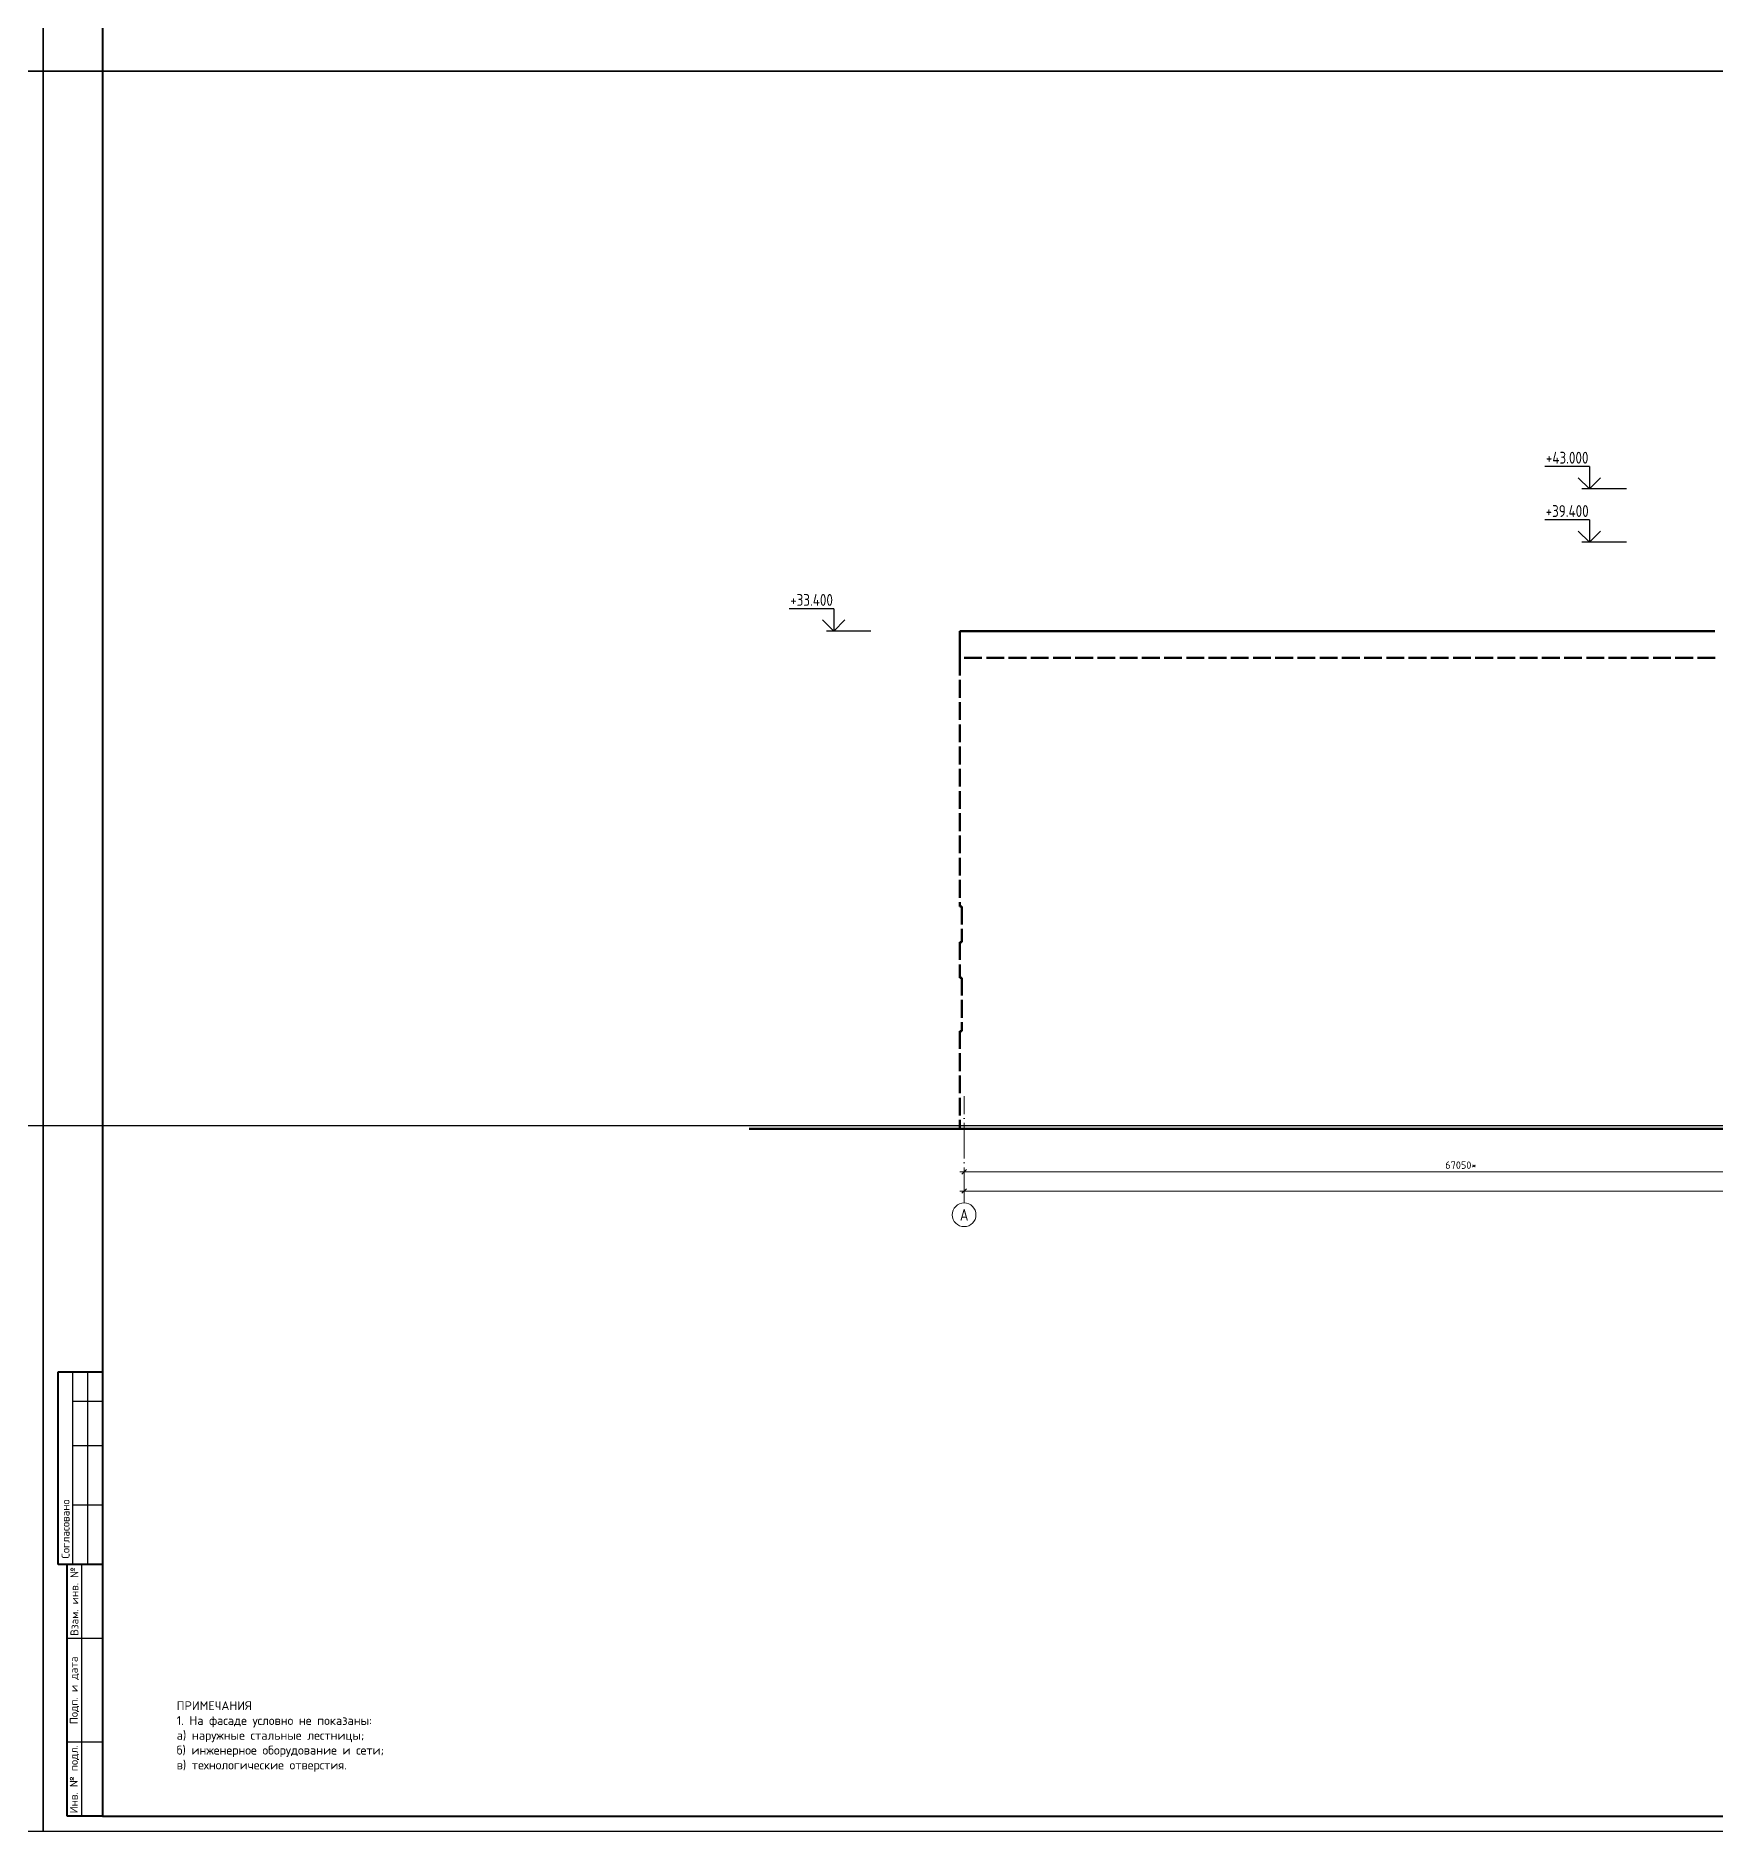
# Model space of a CAD drawing. Extents: x -50000 to 1632000, y -47600 to 308800.
# Drawn here: x 454100 to 567434, y -47600 to 73571 of the extents above; entities that cross this region are included whole.
import ezdxf
from ezdxf.enums import TextEntityAlignment as Align

# ---------------------------------------------------------------- set-up
doc = ezdxf.new("R2010")
doc.units = 0
doc.header["$MEASUREMENT"] = 0
doc.linetypes.add('ACAD_ISO02W100', pattern=[15, 12, -3])
doc.linetypes.add('ACAD_ISO04W100', pattern=[30, 24, -3, 0, -3])
doc.layers.get('Defpoints').update_dxf_attribs({"color": 6})
doc.layers.add('2', color=7, linetype='Continuous')
doc.styles.get("Standard").update_dxf_attribs({"font": 'isocpeur.ttf'})
doc.dimstyles.get("Standard").update_dxf_attribs({"dimscale": 200, "dimtxt": 2.5, "dimasz": 1.5, "dimexe": 1.5, "dimexo": 5, "dimgap": 1, "dimtad": 1, "dimtoh": 1, "dimdec": 0, "dimrnd": 10, "dimzin": 0, "dimtxsty": 'Standard', "dimblk": 'OBLIQUE', "dimcen": 1, "dimdle": 1.5, "dimclrd": 256, "dimclre": 256, "dimclrt": 256, "dimadec": 0, "dimazin": 0, "dimtfac": 1, "dimtdec": 0, "dimtix": 1, "dimtmove": 0, "dimatfit": 3, "dimldrblk": 'NONE', "dimfxl": 1, "dimtolj": 1, "dimtzin": 0, "dimlwd": 18, "dimlwe": 18, "dimarcsym": 1})

# ---------------------------------------------------------------- blocks, each defined once
blk = doc.blocks.new('Штамп_Согл')
at = {"linetype": 'Continuous', "lineweight": -2}
for p, q in [((-15, 85), (-15, 150)), ((-15, 150), (0, 150)), ((0, 85), (-15, 85)), ((-12, 0), (-12, 85)), ((0, 0), (-12, 0))]:
    blk.add_line(p, q, dxfattribs=at)
at = {"linetype": 'Continuous', "lineweight": 25}
for p, q in [((-10, 85), (-10, 150)), ((-5, 85), (-5, 150)), ((0, 140), (-10, 140)), ((0, 125), (-10, 125)), ((0, 105), (-10, 105)), ((-7, 0), (-7, 85)), ((0, 60), (-12, 60)), ((0, 25), (-12, 25))]:
    blk.add_line(p, q, dxfattribs=at)
at = {"linetype": 'Continuous', "char_height": 2.7, "rotation": 90, "line_spacing_factor": 0.8}
for s, insert, attachment_point in [('Согласовано', (-12.5, 87), 4), ('Взам. инв. №', (-9.5, 72.5), 5), ('Подп. и дата', (-9.5, 42.5), 5), ('Инв. № подл.', (-9.5, 12.5), 5)]:
    blk.add_mtext(s, dxfattribs=dict(at, insert=insert, attachment_point=attachment_point))
blk = doc.blocks.new('_Oblique')
at = {"color": 0, "linetype": 'ByBlock', "lineweight": -2}
blk.add_line((-0.5, -0.5), (0.5, 0.5), dxfattribs=at)
blk = doc.blocks.new('*D42')
at = {"layer": '2', "linetype": 'Continuous', "lineweight": 18, "transparency": 16777216}
blk.add_line((516450, -3100), (584100, -3100), dxfattribs=at)
at = {"layer": 'Defpoints', "color": 0, "linetype": 'Continuous', "transparency": 16777216}
for p in [(516750, 0), (583800, 0), (583800, -3100)]:
    blk.add_point(p, dxfattribs=at)
at = {"layer": '2', "linetype": 'Continuous', "lineweight": 18, "transparency": 16777216, "xscale": 300, "yscale": 300, "zscale": 300, "rotation": 180}
blk.add_blockref('_Oblique', (516750, -3100), dxfattribs=at)
at = {"layer": '2', "linetype": 'Continuous', "lineweight": 18, "transparency": 16777216, "xscale": 300, "yscale": 300, "zscale": 300}
blk.add_blockref('_Oblique', (583800, -3100), dxfattribs=at)
at = {"layer": '2', "linetype": 'Continuous', "lineweight": 18, "transparency": 16777216, "insert": (550275, -2650), "char_height": 500, "attachment_point": 5}
blk.add_mtext('\\A1;67050*', dxfattribs=at)
blk = doc.blocks.new('_None')
blk = doc.blocks.new('*D43')
at = {"layer": '2', "linetype": 'Continuous', "lineweight": 18, "transparency": 16777216}
blk.add_line((516450, -4400), (707350, -4400), dxfattribs=at)
at = {"layer": 'Defpoints', "color": 0, "linetype": 'Continuous', "transparency": 16777216}
for p in [(516750, 0), (707050, 0), (707050, -4400)]:
    blk.add_point(p, dxfattribs=at)
at = {"layer": '2', "linetype": 'Continuous', "lineweight": 18, "transparency": 16777216, "xscale": 300, "yscale": 300, "zscale": 300, "rotation": 180}
blk.add_blockref('_Oblique', (516750, -4400), dxfattribs=at)
at = {"layer": '2', "linetype": 'Continuous', "lineweight": 18, "transparency": 16777216, "xscale": 300, "yscale": 300, "zscale": 300}
blk.add_blockref('_Oblique', (707050, -4400), dxfattribs=at)
at = {"layer": '2', "linetype": 'Continuous', "lineweight": 18, "transparency": 16777216, "insert": (611900, -3950), "char_height": 500, "attachment_point": 5}
blk.add_mtext('\\A1;190300*', dxfattribs=at)

msp = doc.modelspace()

# ---------------------------------------------------------------- linework, layer by layer
at = {"layer": '2', "linetype": 'Continuous'}
for p, q in [((558950, 44500), (555950, 44500)), ((558950, 43000), (558200, 43750)), ((558950, 44500), (558950, 43000)), ((559700, 43750), (558950, 43000)), ((561450, 43000), (558450, 43000)), ((558950, 40900), (555950, 40900)), ((558950, 39400), (558200, 40150)), ((558950, 40900), (558950, 39400)), ((559700, 40150), (558950, 39400)), ((561450, 39400), (558450, 39400)), ((507950, 34900), (504950, 34900)), ((507950, 33400), (507200, 34150)), ((507950, 34900), (507950, 33400)), ((508700, 34150), (507950, 33400)), ((510450, 33400), (507450, 33400))]:
    msp.add_line(p, q, dxfattribs=at)
at = {"layer": '2', "linetype": 'Continuous', "lineweight": 70}
for p, q in [((567418.5, 33400), (516450, 33400)), ((516450, 33400), (516450, 31600))]:
    msp.add_line(p, q, dxfattribs=at)
at = {"layer": '2', "color": 78, "linetype": 'ACAD_ISO04W100', "lineweight": 18, "ltscale": 100}
msp.add_line((516750, -5200), (516750, 2000), dxfattribs=at)
at = {"layer": '2', "linetype": 'Continuous', "lineweight": 100}
msp.add_line((502250, -200), (584100, -200), dxfattribs=at)
at = {"layer": '2', "linetype": 'Continuous', "lineweight": 40, "flags": 128}
msp.add_lwpolyline([(458600, -46600), (790000, -46600), (790000, 189000), (458600, 189000)], close=True, dxfattribs=at)
at = {"layer": '2', "ltscale": 200}
msp.add_lwpolyline([(454600, 66200), (454600, 66200)], dxfattribs=at)
at = {"layer": '2', "linetype": 'ACAD_ISO02W100', "lineweight": 70, "ltscale": 100}
msp.add_lwpolyline([(567450, 31600), (516450, 31600), (516450, 14800), (516600, 14800), (516600, 12400), (516450, 12400), (516450, 10000), (516600, 10000), (516600, 6400), (516450, 6400), (516450, -200), (584100, -200)], dxfattribs=at)
at = {"layer": '2', "linetype": 'Continuous', "lineweight": 18}
msp.add_circle((516750, -6000), 800, dxfattribs=at)
at = {"layer": 'Defpoints'}
msp.add_line((1632000, 0), (-50000, 0), dxfattribs=at)
for points in [[(286400, 71200), (454600, 71200), (454600, 190000), (286400, 190000)], [(454600, 71200), (622800, 71200), (622800, 190000), (454600, 190000)], [(286400, -47600), (454600, -47600), (454600, 71200), (286400, 71200)], [(454600, -47600), (622800, -47600), (622800, 71200), (454600, 71200)]]:
    msp.add_lwpolyline(points, close=True, dxfattribs=at)
at = {"layer": 'Defpoints', "ltscale": 200}
msp.add_lwpolyline([(454600, 71200), (454600, -47600)], dxfattribs=at)

# ---------------------------------------------------------------- block references
at = {"layer": '2', "lineweight": 40, "xscale": 200, "yscale": 200, "zscale": 200}
msp.add_blockref('Штамп_Согл', (458600, -46600), dxfattribs=at)

# ---------------------------------------------------------------- texts
at = {"layer": '2', "width": 0.8}
for s, p in [('+43.000', (557450, 45100)), ('+39.400', (557450, 41500)), ('+33.400', (506450, 35500)), ('А', (516750, -6000))]:
    msp.add_text(s, height=800, dxfattribs=at).set_placement(p, align=Align.MIDDLE_CENTER)
at = {"layer": '2', "linetype": 'Continuous', "insert": (463600, -43600), "char_height": 600, "attachment_point": 7}
msp.add_mtext('\\A1;ПРИМЕЧАНИЯ\\P1. На фасаде условно не показаны:\\Pа) наружные стальные лестницы;\\Pб) инженерное оборудование и сети;\\Pв) технологические отверстия.', dxfattribs=at)

# ---------------------------------------------------------------- dimensions: what is measured, and where the dimension line sits
at = {"layer": '2', "linetype": 'Continuous', "lineweight": 18}
for base, p2, override, picture, middle in [((583800, -3100), (583800, 0), {"dimse1": 1, "dimse2": 1}, '*D42', (550275, -2650)), ((707050, -4400), (707050, 0), {"dimse1": 1, "dimse2": 1, "dimsd1": 0, "dimsd2": 0}, '*D43', (611900, -3950))]:
    dim = msp.add_linear_dim(base=base, p1=(516750, 0), p2=p2, text='<>*', dimstyle='Standard', override=override, dxfattribs=at)
    dim.commit()
    dim.dimension.update_dxf_attribs({"geometry": picture, "text_midpoint": middle})

doc.saveas('drawing.dxf')
